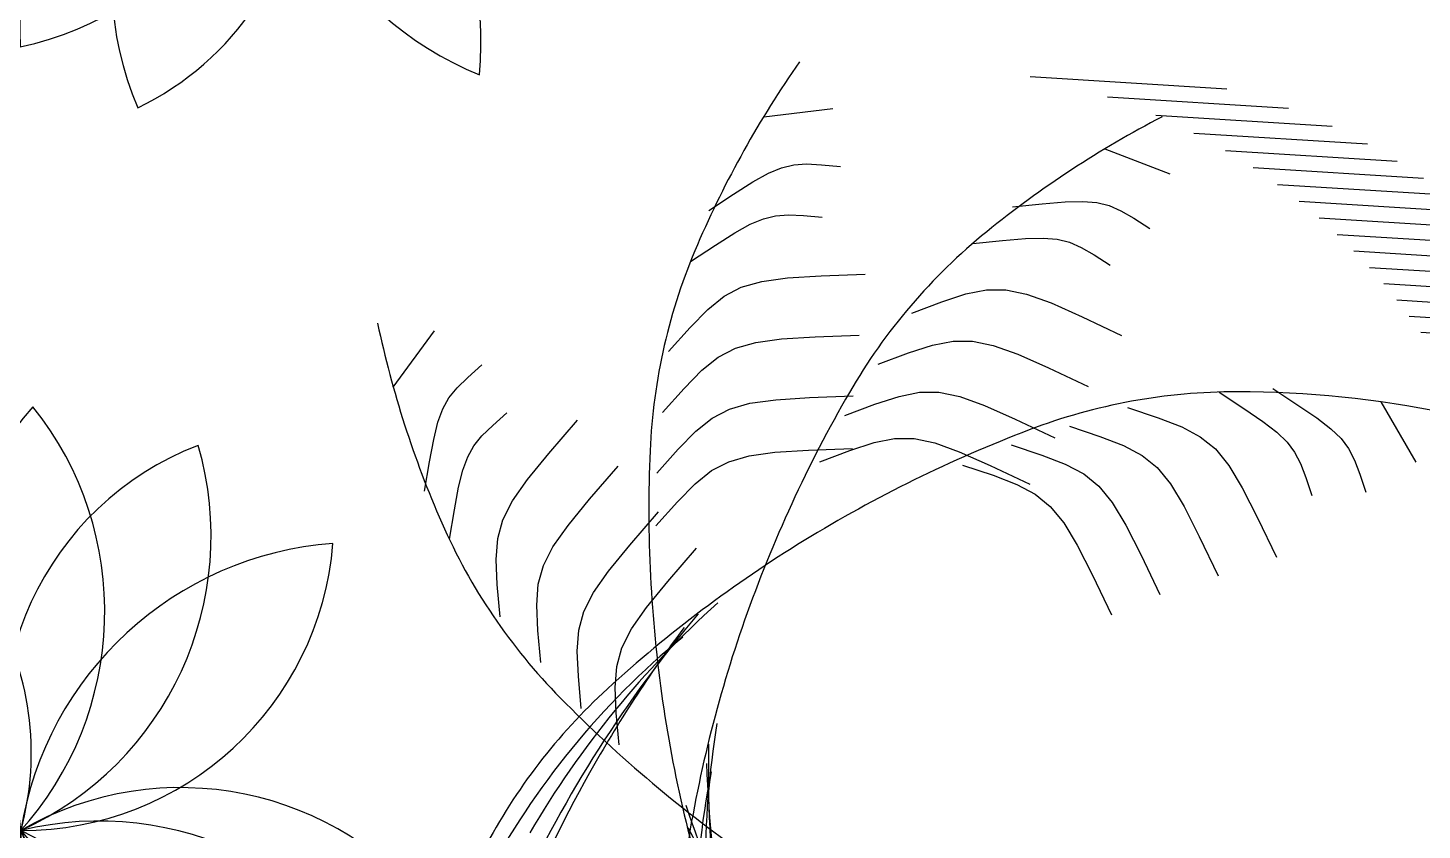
# Model space of a CAD drawing. Extents: x -809667 to 586099, y 3084146 to 3634412.
# Drawn here: x 381270.469 to 381272.641, y 3087135.832 to 3087137.082 of the extents above; entities that cross this region are included whole.
import ezdxf

# ---------------------------------------------------------------- set-up
doc = ezdxf.new("R2010")
doc.units = 0
doc.header["$LTSCALE"] = 0.5
for name, color, linetype in [('文字', 7, 'CONTINUOUS'), ('树', 3, 'CONTINUOUS'), ('树木', 94, 'CONTINUOUS')]:
    doc.layers.add(name, color=color, linetype=linetype)

# ---------------------------------------------------------------- blocks, each defined once
blk = doc.blocks.new('03')
at = {"layer": '树木', "color": 0}
for p, q in [((-0.1484, 1.4964), (-0.2913, 1.2077)), ((-0.2628, 1.4682), (-0.4066, 1.1778)), ((-0.2239, 1.4791), (-0.3674, 1.1893)), ((-0.1858, 1.4885), (-0.329, 1.1993)), ((-0.3432, 1.441), (-0.4878, 1.1491)), ((-0.3025, 1.4555), (-0.4467, 1.1644)), ((-0.385, 1.4243), (-0.53, 1.1315)), ((-0.4279, 1.4051), (-0.5734, 1.1114)), ((-0.5182, 1.358), (-0.6649, 1.0617)), ((-0.4722, 1.3832), (-0.6183, 1.0883)), ((-0.5661, 1.3289), (-0.7137, 1.0308)), ((-0.6165, 1.2947), (-0.7652, 0.9944)), ((-0.6701, 1.2541), (-0.8203, 0.9507)), ((-0.7283, 1.2042), (-0.8808, 0.8961)), ((-0.7938, 1.1395), (-0.9506, 0.8229)), ((-0.1968, 1.0838), (-0.0623, 1.1008)), ((-0.8748, 1.0435), (-1.0452, 0.6994)), ((-0.1865, 0.9736), (-0.1612, 0.9846)), ((-0.1612, 0.9846), (-0.1376, 0.9906)), ((-0.1376, 0.9906), (-0.1126, 0.9925)), ((-0.1126, 0.9925), (-0.0833, 0.9914)), ((-0.0833, 0.9914), (-0.0466, 0.9884)), ((-0.2541, 0.9323), (-0.2165, 0.9566)), ((-0.2165, 0.9566), (-0.1865, 0.9736)), ((-0.3023, 0.9), (-0.2541, 0.9323)), ((-0.8596, 0.7789), (-0.7659, 0.8769)), ((-0.2509, 0.8571), (-0.221, 0.8742)), ((-0.221, 0.8742), (-0.1957, 0.8852)), ((-0.1957, 0.8852), (-0.1721, 0.8911)), ((-0.1721, 0.8911), (-0.1471, 0.893)), ((-0.1471, 0.893), (-0.1177, 0.8919)), ((-0.1177, 0.8919), (-0.081, 0.8889)), ((-0.2885, 0.8329), (-0.2509, 0.8571)), ((-0.3368, 0.8005), (-0.2885, 0.8329)), ((-0.7132, 0.7788), (-0.6828, 0.7996)), ((-0.7548, 0.7439), (-0.7366, 0.7611)), ((-0.7366, 0.7611), (-0.7132, 0.7788)), ((-0.2375, 0.7511), (-0.1979, 0.7628)), ((-0.1979, 0.7628), (-0.1475, 0.7701)), ((-0.1475, 0.7701), (-0.082, 0.7749)), ((-0.082, 0.7749), (0.0032, 0.7789)), ((-0.7694, 0.7244), (-0.7548, 0.7439)), ((-0.3024, 0.7075), (-0.2708, 0.7333)), ((-0.2708, 0.7333), (-0.2375, 0.7511)), ((-0.7821, 0.6999), (-0.7694, 0.7244)), ((-0.3366, 0.6719), (-0.3024, 0.7075)), ((-0.7946, 0.6677), (-0.7821, 0.6999)), ((-0.7006, 0.6622), (-0.6772, 0.6799)), ((-0.6772, 0.6799), (-0.6468, 0.7007)), ((-0.8085, 0.6252), (-0.7946, 0.6677)), ((-0.7188, 0.645), (-0.7006, 0.6622)), ((-0.5756, 0.6116), (-0.512, 0.6685)), ((-0.378, 0.6248), (-0.3366, 0.6719)), ((-0.158, 0.6515), (-0.0925, 0.6562)), ((-0.0925, 0.6562), (-0.0073, 0.6603)), ((-0.8254, 0.5697), (-0.8085, 0.6252)), ((-0.7461, 0.601), (-0.7334, 0.6255)), ((-0.7334, 0.6255), (-0.7188, 0.645)), ((-0.2813, 0.6146), (-0.248, 0.6325)), ((-0.248, 0.6325), (-0.2084, 0.6442)), ((-0.2084, 0.6442), (-0.158, 0.6515)), ((-0.7586, 0.5688), (-0.7461, 0.601)), ((-0.6235, 0.5666), (-0.5756, 0.6116)), ((-0.3129, 0.5888), (-0.2813, 0.6146)), ((-0.3471, 0.5533), (-0.3129, 0.5888)), ((-0.7725, 0.5263), (-0.7586, 0.5688)), ((-0.6579, 0.5291), (-0.6235, 0.5666)), ((-0.5089, 0.5129), (-0.4453, 0.5698)), ((-0.3885, 0.5061), (-0.3471, 0.5533)), ((-0.7894, 0.4708), (-0.7725, 0.5263)), ((-0.6813, 0.4951), (-0.6579, 0.5291)), ((-0.2585, 0.5138), (-0.2189, 0.5255)), ((-0.2189, 0.5255), (-0.1685, 0.5328)), ((-0.1685, 0.5328), (-0.103, 0.5376)), ((-0.103, 0.5376), (-0.0178, 0.5416)), ((-0.6959, 0.4602), (-0.6813, 0.4951)), ((-0.5568, 0.4679), (-0.5089, 0.5129)), ((-0.3234, 0.4702), (-0.2919, 0.496)), ((-0.2919, 0.496), (-0.2585, 0.5138)), ((-0.5912, 0.4304), (-0.5568, 0.4679)), ((-0.4422, 0.4142), (-0.3786, 0.4711)), ((-0.3576, 0.4346), (-0.3234, 0.4702)), ((-0.7041, 0.4203), (-0.6959, 0.4602)), ((-0.399, 0.3874), (-0.3576, 0.4346)), ((-0.1691, 0.4304), (-0.1035, 0.4351)), ((-0.1035, 0.4351), (-0.0183, 0.4392)), ((-0.7082, 0.3711), (-0.7041, 0.4203)), ((-0.6146, 0.3964), (-0.5912, 0.4304)), ((-0.4901, 0.3692), (-0.4422, 0.4142)), ((-0.2924, 0.3935), (-0.259, 0.4114)), ((-0.259, 0.4114), (-0.2194, 0.423)), ((-0.2194, 0.423), (-0.1691, 0.4304)), ((-0.6292, 0.3615), (-0.6146, 0.3964)), ((-0.378, 0.3344), (-0.3144, 0.3913)), ((-0.3239, 0.3677), (-0.2924, 0.3935)), ((-0.7106, 0.3084), (-0.7082, 0.3711)), ((-0.6374, 0.3216), (-0.6292, 0.3615)), ((-0.5245, 0.3317), (-0.4901, 0.3692)), ((-0.3582, 0.3321), (-0.3239, 0.3677)), ((-0.5479, 0.2977), (-0.5245, 0.3317)), ((-0.4258, 0.2893), (-0.378, 0.3344)), ((-0.3995, 0.285), (-0.3582, 0.3321)), ((-1.1749, 0.191), (-1.1373, 0.3213)), ((-0.6415, 0.2724), (-0.6374, 0.3216)), ((-1.0451, 0.2587), (-1.0278, 0.2912)), ((-0.6439, 0.2097), (-0.6415, 0.2724)), ((-0.5625, 0.2628), (-0.5479, 0.2977)), ((-0.4603, 0.2519), (-0.4258, 0.2893)), ((-1.0577, 0.2322), (-1.0451, 0.2587)), ((-0.8458, 0.1742), (-0.8158, 0.254)), ((-0.5707, 0.2229), (-0.5625, 0.2628)), ((-0.4837, 0.2179), (-0.4603, 0.2519)), ((-1.0659, 0.2085), (-1.0577, 0.2322)), ((-0.9674, 0.1877), (-0.9501, 0.2202)), ((-0.5748, 0.1737), (-0.5707, 0.2229)), ((-0.4983, 0.183), (-0.4837, 0.2179)), ((-1.0698, 0.1844), (-1.0659, 0.2085)), ((-0.741, 0.1176), (-0.711, 0.1974)), ((-1.0697, 0.1568), (-1.0698, 0.1844)), ((-0.98, 0.1612), (-0.9674, 0.1877)), ((-0.8674, 0.1121), (-0.8458, 0.1742)), ((-0.5772, 0.111), (-0.5748, 0.1737)), ((-0.5065, 0.1431), (-0.4983, 0.183)), ((-1.0659, 0.1225), (-1.0697, 0.1568)), ((-0.9921, 0.1134), (-0.9882, 0.1374)), ((-0.9882, 0.1374), (-0.98, 0.1612)), ((-0.6362, 0.0609), (-0.6062, 0.1408)), ((-0.5106, 0.0939), (-0.5065, 0.1431)), ((-1.0585, 0.0784), (-1.0659, 0.1225)), ((-0.992, 0.0858), (-0.9921, 0.1134)), ((-0.8806, 0.063), (-0.8674, 0.1121)), ((-0.7626, 0.0555), (-0.741, 0.1176)), ((-0.9882, 0.0515), (-0.992, 0.0858)), ((-0.5423, 0.0199), (-0.5123, 0.0998)), ((-0.513, 0.0312), (-0.5106, 0.0939)), ((-1.0479, 0.0213), (-1.0585, 0.0784)), ((-0.8855, 0.022), (-0.8806, 0.063)), ((-0.7758, 0.0063), (-0.7626, 0.0555)), ((-0.6578, -0.0011), (-0.6362, 0.0609)), ((-0.9808, 0.0074), (-0.9882, 0.0515)), ((-0.9702, -0.0497), (-0.9808, 0.0074)), ((-0.8824, -0.0157), (-0.8855, 0.022)), ((-0.7807, -0.0347), (-0.7758, 0.0063)), ((-0.5639, -0.0422), (-0.5423, 0.0199)), ((-0.8712, -0.0549), (-0.8824, -0.0157)), ((-0.671, -0.0503), (-0.6578, -0.0011)), ((-0.7776, -0.0723), (-0.7807, -0.0347)), ((-0.6759, -0.0913), (-0.671, -0.0503)), ((-0.5771, -0.0913), (-0.5639, -0.0422)), ((-0.852, -0.1004), (-0.8712, -0.0549)), ((-0.7663, -0.1115), (-0.7776, -0.0723)), ((-0.8251, -0.1571), (-0.852, -0.1004)), ((-0.6727, -0.129), (-0.6759, -0.0913)), ((-0.582, -0.1323), (-0.5771, -0.0913)), ((-0.7472, -0.157), (-0.7663, -0.1115)), ((-0.6615, -0.1682), (-0.6727, -0.129)), ((-0.5789, -0.17), (-0.582, -0.1323)), ((-0.7203, -0.2137), (-0.7472, -0.157)), ((-0.6424, -0.2137), (-0.6615, -0.1682)), ((-0.5677, -0.2092), (-0.5789, -0.17)), ((-0.6155, -0.2703), (-0.6424, -0.2137)), ((-0.5485, -0.2547), (-0.5677, -0.2092)), ((-0.5216, -0.3113), (-0.5485, -0.2547)), ((-0.4128, -0.3318), (-0.4507, -0.2554)), ((-0.5068, -0.3725), (-0.5447, -0.2961)), ((-0.6196, -0.4106), (-0.6576, -0.3342)), ((-0.382, -0.3899), (-0.4128, -0.3318)), ((-0.7325, -0.4487), (-0.7705, -0.3723)), ((-0.476, -0.4306), (-0.5068, -0.3725)), ((-0.3551, -0.4331), (-0.382, -0.3899)), ((-0.5889, -0.4687), (-0.6196, -0.4106)), ((-0.4491, -0.4738), (-0.476, -0.4306)), ((-0.3285, -0.4646), (-0.3551, -0.4331)), ((-0.7018, -0.5068), (-0.7325, -0.4487)), ((-0.562, -0.5119), (-0.5889, -0.4687)), ((-0.4225, -0.5054), (-0.4491, -0.4738)), ((-0.2987, -0.488), (-0.3285, -0.4646)), ((-0.2624, -0.5065), (-0.2987, -0.488)), ((-0.9302, -0.537), (-0.9422, -0.5022)), ((-0.8253, -0.5285), (-0.8373, -0.4937)), ((-0.6748, -0.55), (-0.7018, -0.5068)), ((-0.5353, -0.5435), (-0.562, -0.5119)), ((-0.3927, -0.5287), (-0.4225, -0.5054)), ((-0.2161, -0.5235), (-0.2624, -0.5065)), ((-0.9194, -0.5643), (-0.9302, -0.537)), ((-0.8145, -0.5558), (-0.8253, -0.5285)), ((-0.3564, -0.5472), (-0.3927, -0.5287)), ((-0.1563, -0.5424), (-0.2161, -0.5235)), ((-0.9691, -0.6781), (-1.0388, -0.5618)), ((-0.9076, -0.5864), (-0.9194, -0.5643)), ((-0.8027, -0.578), (-0.8145, -0.5558)), ((-0.6482, -0.5816), (-0.6748, -0.55)), ((-0.5056, -0.5668), (-0.5353, -0.5435)), ((-0.4693, -0.5853), (-0.5056, -0.5668)), ((-0.3101, -0.5642), (-0.3564, -0.5472)), ((-0.2503, -0.5831), (-0.3101, -0.5642)), ((-0.8926, -0.6057), (-0.9076, -0.5864)), ((-0.7877, -0.5972), (-0.8027, -0.578)), ((-0.7675, -0.616), (-0.7877, -0.5972)), ((-0.6185, -0.6049), (-0.6482, -0.5816)), ((-0.4229, -0.6023), (-0.4693, -0.5853)), ((-0.8724, -0.6244), (-0.8926, -0.6057)), ((-0.8447, -0.645), (-0.8724, -0.6244)), ((-0.7398, -0.6365), (-0.7675, -0.616)), ((-0.5821, -0.6234), (-0.6185, -0.6049)), ((-0.5358, -0.6405), (-0.5821, -0.6234)), ((-0.3631, -0.6212), (-0.4229, -0.6023)), ((-0.8074, -0.6696), (-0.8447, -0.645)), ((-0.7025, -0.6612), (-0.7398, -0.6365)), ((-0.476, -0.6594), (-0.5358, -0.6405)), ((-0.7584, -0.7008), (-0.8074, -0.6696)), ((-0.6535, -0.6923), (-0.7025, -0.6612))]:
    blk.add_line(p, q, dxfattribs=at)
for centre, radius, start, end in [((1.5285, 0.0526), 2.0101, 145.484, 157.144), ((1.1297, 1.067), 2.0101, 184.5918, 196.2518), ((0.7228, 0.3922), 1.1357, 157.144, 178.0247), ((0.2903, 0.8223), 1.1357, 196.2518, 217.1325), ((2.2026, 0.3411), 2.6163, 178.0247, 188.7387), ((0.455, 1.3672), 2.0101, 212.167, 223.827), ((1.4707, 1.7161), 2.6163, 217.1325, 227.8465), ((-0.1758, 0.7617), 1.1357, 223.827, 244.7077), ((2.1087, 0.3267), 2.5214, 188.7387, 199.6532), ((1.407, 1.6457), 2.5214, 227.8465, 238.7609), ((0.4568, 2.1004), 2.6163, 244.7077, 255.4217), ((1.4263, 0.3491), 1.8647, 199.0237, 207.9449), ((1.8336, 0.7989), 2.4291, 206.9459, 214.6677), ((1.8944, 0.9582), 2.5637, 210.3535, 217.9126), ((1.1771, 0.0936), 1.5431, 196.5989, 207.9803), ((0.8634, 1.2326), 1.8647, 238.1314, 247.0527), ((-1.2543, 1.8173), 2.6163, 291.7414, 302.4554), ((0.8957, 1.8385), 2.4291, 246.0537, 253.7754), ((0.8424, 2.0006), 2.5637, 249.4612, 257.0204), ((0.8312, 0.8772), 1.5431, 235.7067, 247.0881), ((0.4329, 2.0085), 2.5214, 255.4217, 266.3361), ((-0.1096, 1.9427), 2.4291, 273.6289, 281.3506), ((0.1422, 1.3907), 1.8647, 265.7066, 274.6279), ((0.8083, -0.1377), 1.1405, 199.6532, 219.5786), ((1.4263, 0.3491), 1.8647, 207.9449, 216.8662), ((1.8336, 0.7989), 2.4291, 214.6677, 222.3894), ((-0.7058, 0.442), 1.1357, 270.8607, 291.7414), ((1.8944, 0.9582), 2.5637, 217.9126, 225.4718), ((1.1771, 0.0936), 1.5431, 207.9803, 219.3617), ((-0.7189, 1.3163), 2.0101, 259.2007, 270.8607)]:
    blk.add_arc(centre, radius, start, end, dxfattribs=at)
blk = doc.blocks.new('A$C46A015EA')
at = {"layer": '树', "color": 0, "linetype": 'Continuous'}
for centre, radius, start, end in [((1.3283, 4.0957), 1.9685, 227.56436, 31.33046), ((4.1013, 3.6261), 1.8496, 126.16905, 303.0486), ((0.7978, 3.4752), 1.9955, 251.81629, 53.749), ((3.7714, 4.1878), 2.0053, 153.43956, 313.58607), ((2.0899, 4.4107), 1.8992, 199.3601, 10.49099), ((4.6444, 2.7962), 2.0772, 109.31842, 262.8778), ((0.796, 2.5821), 1.783, 359.79096, 92.47149), ((2.8144, 4.6818), 2.1194, 188.63986, 263.62259), ((0.7622, 1.8986), 1.9389, 297.02452, 103.84892), ((1.2569, 1.36), 1.796, 310.77885, 134.4149), ((3.9565, 1.2038), 1.9441, 51.98023, 218.25708), ((3.5462, 0.8149), 2.0088, 38.87776, 198.68157), ((2.1299, 0.3263), 2.2937, 10.26666, 147.15184)]:
    blk.add_arc(centre, radius, start, end, dxfattribs=at)
blk = doc.blocks.new('123123')
at = {"layer": '文字', "color": 8}
for points, knots in [([(381972.1185, 3087187.1866), (381974.0567, 3087186.9447), (381977.4388, 3087186.5227), (381980.5281, 3087192.8877), (381989.2828, 3087189.4819), (381991.7354, 3087194.4043), (381992.6288, 3087196.782)], [0, 0, 0, 0, 5.241038, 9.145639, 17.995635, 24.640422, 24.640422, 24.640422, 24.640422]), ([(381972.1928, 3087187.782), (381972.4923, 3087187.7446), (381972.7891, 3087187.7076), (381973.6645, 3087187.6106), (381974.2281, 3087187.5652), (381975.1481, 3087187.5734), (381975.5215, 3087187.6063), (381976.2053, 3087187.7502), (381976.5138, 3087187.8614), (381976.9522, 3087188.1158), (381977.103, 3087188.228), (381977.4106, 3087188.5063), (381977.5641, 3087188.6693), (381978.0217, 3087189.1996), (381978.3261, 3087189.6117), (381978.8685, 3087190.2572), (381979.085, 3087190.4964), (381979.5201, 3087190.8913), (381979.7331, 3087191.0541), (381980.1784, 3087191.3266), (381980.4108, 3087191.4392), (381981.3403, 3087191.8003), (381982.0785, 3087191.9029), (381983.5682, 3087191.9695), (381984.3231, 3087191.9326), (381985.7854, 3087191.8674), (381986.493, 3087191.8393), (381987.5098, 3087191.9013), (381987.8636, 3087191.9479), (381988.547, 3087192.116), (381988.8619, 3087192.2476), (381989.4556, 3087192.6148), (381989.7312, 3087192.848), (381990.4879, 3087193.6645), (381990.9234, 3087194.375), (381991.5299, 3087195.6431), (381991.7319, 3087196.1246), (381991.9266, 3087196.6255)], [0, 0, 0, 0, 0.809904, 0.809904, 2.429711, 2.429711, 3.66837, 3.66837, 4.926642, 4.926642, 5.673722, 5.673722, 6.420801, 6.420801, 7.887995, 7.887995, 8.767827, 8.767827, 9.468061, 9.468061, 10.168296, 10.168296, 12.19742, 12.19742, 14.226544, 14.226544, 16.255668, 16.255668, 17.461197, 17.461197, 18.836307, 18.836307, 20.211417, 20.211417, 22.844117, 22.844117, 24.28999, 24.28999, 24.28999, 24.28999])]:
    blk.add_open_spline(points, degree=3, knots=knots, dxfattribs=at)
for name, p, xscale, yscale, zscale, rotation in [('A$C46A015EA', (381987.1494, 3087189.4204), 0.2560000000000001, 0.2560000000000001, 0.2560000000000001, 344.8935626644683), ('03', (381988.9487, 3087188.3186), 0.8, 0.8, 0.8, 292.8030004997092), ('A$C46A015EA', (381986.7587, 3087187.6677), 0.2560000000000001, 0.2560000000000001, 0.2560000000000001, 344.8935626644683)]:
    blk.add_blockref(name, p, dxfattribs=dict(at, xscale=xscale, yscale=yscale, zscale=zscale, rotation=rotation))

msp = doc.modelspace()

# ---------------------------------------------------------------- block references
at = {"layer": '文字'}
msp.add_blockref('123123', (-717.1099, -52.3003), dxfattribs=at)

doc.saveas('drawing.dxf')
